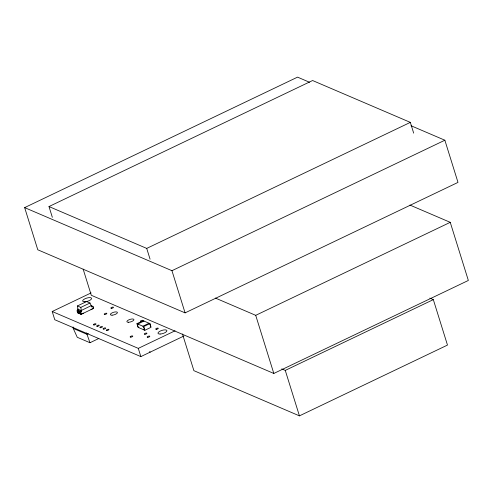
<?xml version="1.0" encoding="UTF-8"?>
<svg xmlns="http://www.w3.org/2000/svg" width="493" height="493" viewBox="0 0 493 493"><rect width="100%" height="100%" fill="white"/><g stroke="black" fill="none" stroke-linecap="round" stroke-linejoin="round"><path stroke-width="0.74" d="M411.033 125.733L444.859 140.222L457.997 182.398L185.085 312.87L37.788 249.785L24.65 207.608L297.556 77.136L309.542 82.269M52.338 217.308L48.986 206.549L312.593 80.525L410.33 122.381L413.676 133.141M48.986 206.549L146.717 248.41L410.33 122.381M183.871 336.035L140.856 356.599L54.766 319.729L52.203 311.508L91.057 292.934M77.419 305.95L80.809 307.398L81.555 311.767L78.165 310.313L77.419 305.95L86.595 301.562L89.985 303.016L91.803 306.868L92.881 306.35L93.522 308.408L81.117 314.337L80.057 313.887L79.416 311.829A1.725 0.604 -17.3 0 0 78.147 311.286L77.087 310.83L77.728 312.889L78.788 313.338A1.725 0.604 -17.3 0 1 80.106 313.394M80.809 307.398L89.985 303.016M77.087 310.83L78.165 310.313M77.783 309.08L81.172 310.535L91.31 305.592L91.692 306.825L92.776 306.307L93.522 308.408M79.416 311.829L80.476 312.285L81.555 311.767M24.65 207.608L171.952 270.694L444.859 140.222M83.422 313.141L81.012 314.294L80.371 312.235L81.45 311.724L81.068 310.491M91.002 309.518L93.417 308.365M88.346 333.496L86.799 334.236L73.241 328.43L73.093 326.945M73.241 328.43L77.259 337.286L89.966 342.727L98.785 338.512M136.931 323.661L143.136 320.696L149.915 323.599L151.068 327.297L144.862 330.267L138.083 327.358L136.931 323.661L143.709 326.563L149.915 323.599M143.981 321.06L137.781 324.024L137.911 324.437L137.27 324.166L138.169 327.038L138.934 327.722M52.203 311.508L138.293 348.378L175.064 330.797M215.392 298.062L255.713 315.335L450.245 222.331L468.35 280.455L273.818 373.454L91.297 295.282L83.151 269.129M281.749 368.893L285.268 370.403L433.322 299.621L447.484 345.082L299.43 415.864L193.891 370.662L182.472 333.995M409.923 205.063L450.245 222.331M429.81 298.111L433.322 299.621M92.881 306.35L91.821 305.9A1.725 0.604 -17.3 0 1 91.334 305.974M149.422 351.737L150.273 352.101M89.966 342.727L86.478 332.837M285.268 370.403L299.43 415.864M255.713 315.335L273.818 373.454M171.952 270.694L185.085 312.87M146.717 248.41L150.069 259.164M149.829 323.919L150.729 326.797M149.194 323.648L149.065 323.235L142.865 326.2L143.629 326.884L144.523 329.762L143.888 329.49L144.018 329.903M143.709 326.563L144.862 330.267M138.293 348.378L140.856 356.599M80.476 312.285L81.117 314.337M77.888 309.129L78.27 310.362L77.191 310.88L77.832 312.932M78.147 311.286L78.788 313.338M80.143 313.77A1.725 0.604 -17.3 0 1 80.057 313.887M112.053 315.187A3.679 1.294 -17.3 0 0 117.426 312.617A3.679 1.294 -17.3 0 0 112.194 312.815A3.679 1.294 -17.3 0 0 112.053 315.187M128.574 322.268A3.679 1.294 -17.3 0 0 133.948 319.698A3.679 1.294 -17.3 0 0 128.716 319.895A3.679 1.294 -17.3 0 0 128.574 322.268M156.293 329.33A1.38 0.487 -17.3 0 0 158.302 328.369A1.38 0.487 -17.3 0 0 156.343 328.443A1.38 0.487 -17.3 0 0 156.293 329.33M140.992 321.528A1.38 0.487 -17.3 0 0 143.007 320.567A1.38 0.487 -17.3 0 0 141.047 320.641A1.38 0.487 -17.3 0 0 140.992 321.528M147.795 337.298A1.38 0.487 -17.3 0 0 149.81 336.331A1.38 0.487 -17.3 0 0 147.851 336.405A1.38 0.487 -17.3 0 0 147.795 337.298M106.926 330.501A1.38 0.487 -17.3 0 0 108.941 329.54A1.38 0.487 -17.3 0 0 106.981 329.607A1.38 0.487 -17.3 0 0 106.926 330.501M94.009 324.967A1.38 0.487 -17.3 0 0 96.024 324.006A1.38 0.487 -17.3 0 0 94.064 324.08A1.38 0.487 -17.3 0 0 94.009 324.967M97.238 326.354A1.38 0.487 -17.3 0 0 99.253 325.386A1.38 0.487 -17.3 0 0 97.294 325.46A1.38 0.487 -17.3 0 0 97.238 326.354M100.467 327.734A1.38 0.487 -17.3 0 0 102.482 326.773A1.38 0.487 -17.3 0 0 100.523 326.847A1.38 0.487 -17.3 0 0 100.467 327.734M103.696 329.114A1.38 0.487 -17.3 0 0 105.712 328.153A1.38 0.487 -17.3 0 0 103.752 328.227A1.38 0.487 -17.3 0 0 103.696 329.114M144.924 334.279A1.38 0.487 -17.3 0 0 146.939 333.317A1.38 0.487 -17.3 0 0 144.973 333.391A1.38 0.487 -17.3 0 0 144.924 334.279M111.449 308.341A1.38 0.487 -17.3 0 0 113.464 307.379A1.38 0.487 -17.3 0 0 111.504 307.453A1.38 0.487 -17.3 0 0 111.449 308.341M104.83 314.429A1.38 0.487 -17.3 0 0 106.845 313.468A1.38 0.487 -17.3 0 0 104.886 313.542A1.38 0.487 -17.3 0 0 104.83 314.429M130.768 337.144A1.38 0.487 -17.3 0 0 132.783 336.183A1.38 0.487 -17.3 0 0 130.824 336.257A1.38 0.487 -17.3 0 0 130.768 337.144M160.114 334.044A4.671 1.645 -17.3 0 0 166.936 330.778A4.671 1.645 -17.3 0 0 160.299 331.031A4.671 1.645 -17.3 0 0 160.114 334.044M84.79 301.778A4.671 1.645 -17.3 0 0 91.612 298.518A4.671 1.645 -17.3 0 0 84.975 298.764A4.671 1.645 -17.3 0 0 84.79 301.778"/></g></svg>
